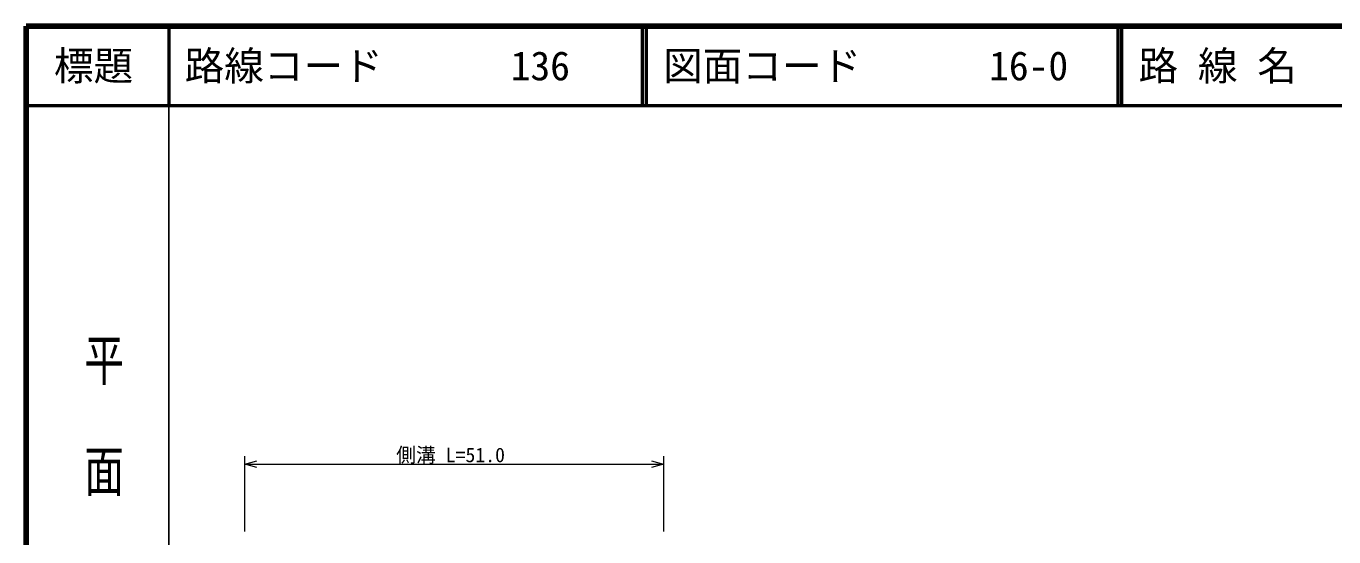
# Model space of a CAD drawing. Units: millimetres, scale not verified. Extents: x 40000 to 680000, y 20000 to 380000.
# Drawn here: x 40000 to 205027, y 315584 to 380000 of the extents above; entities that cross this region are included whole.
import ezdxf
from ezdxf.enums import TextEntityAlignment as Align

# ---------------------------------------------------------------- set-up
doc = ezdxf.new("R2010")
doc.units = ezdxf.units.MM
doc.header["$LTSCALE"] = 1000
for name, color, linetype, lineweight in [('M-STR-HTXT', 7, 'Continuous', 13), ('M-TTL', 2, 'Continuous', 140), ('M-TTL-BAND', 7, 'Continuous', 25), ('M-TTL-LINE', 7, 'Continuous', 50)]:
    doc.layers.add(name, color=color, linetype=linetype, lineweight=lineweight)
doc.layers.add('M-TTL-TXT', color=7, linetype='Continuous')
doc.styles.add('@ＭＳ ゴシック', font='')
doc.styles.add('ＭＳ ゴシック', font='')
doc.styles.get('@ＭＳ ゴシック').set_extended_font_data('@MS Gothic')
doc.styles.get('ＭＳ ゴシック').set_extended_font_data('MS Gothic')

msp = doc.modelspace()

# ---------------------------------------------------------------- linework, layer by layer
at = {"layer": 'M-STR-HTXT'}
for p, q in [((67601, 316237), (67601, 325771)), ((67601, 324771), (69101, 325191)), ((118917, 325191), (120417, 324771)), ((120417, 325771), (120417, 316237)), ((69101, 324351), (67601, 324771)), ((67601, 324771), (120417, 324771)), ((120417, 324771), (118917, 324351))]:
    msp.add_line(p, q, dxfattribs=at)
at = {"layer": 'M-TTL'}
for p, q in [((40000, 380000), (40000, 20000)), ((680000, 380000), (40000, 380000))]:
    msp.add_line(p, q, dxfattribs=at)
at = {"layer": 'M-TTL-BAND'}
msp.add_line((58000, 370000), (58000, 20000), dxfattribs=at)
at = {"layer": 'M-TTL-LINE'}
for p, q in [((58000, 380000), (58000, 370000)), ((117750, 380000), (117750, 370000)), ((118250, 380000), (118250, 370000)), ((177750, 380000), (177750, 370000)), ((178250, 380000), (178250, 370000)), ((40000, 370000), (680000, 370000))]:
    msp.add_line(p, q, dxfattribs=at)

# ---------------------------------------------------------------- texts
at = {"layer": 'M-STR-HTXT', "style": 'ＭＳ ゴシック'}
msp.add_text('側溝 L=51.0', height=1833, dxfattribs=at).set_placement((86696, 324451), align=Align.BOTTOM_LEFT)
at = {"layer": 'M-TTL-BAND', "style": '@ＭＳ ゴシック', "width": 1.4}
msp.add_text('平  面  図', height=3666, rotation=270, dxfattribs=at).set_placement((49777, 306475), align=Align.MIDDLE_RIGHT)
at = {"layer": 'M-TTL-TXT', "style": 'ＭＳ ゴシック'}
msp.add_text('標題', height=3666, dxfattribs=at).set_placement((48500, 375000), align=Align.MIDDLE_CENTER)
for s, p in [('路線コード', (60000, 375000)), ('136', (101142, 375000)), ('図面コード', (120380, 375000)), ('16-0', (161521, 375000)), ('路 線 名', (180380, 375000))]:
    msp.add_text(s, height=3666, dxfattribs=at).set_placement(p, align=Align.MIDDLE_LEFT)

doc.saveas('drawing.dxf')
